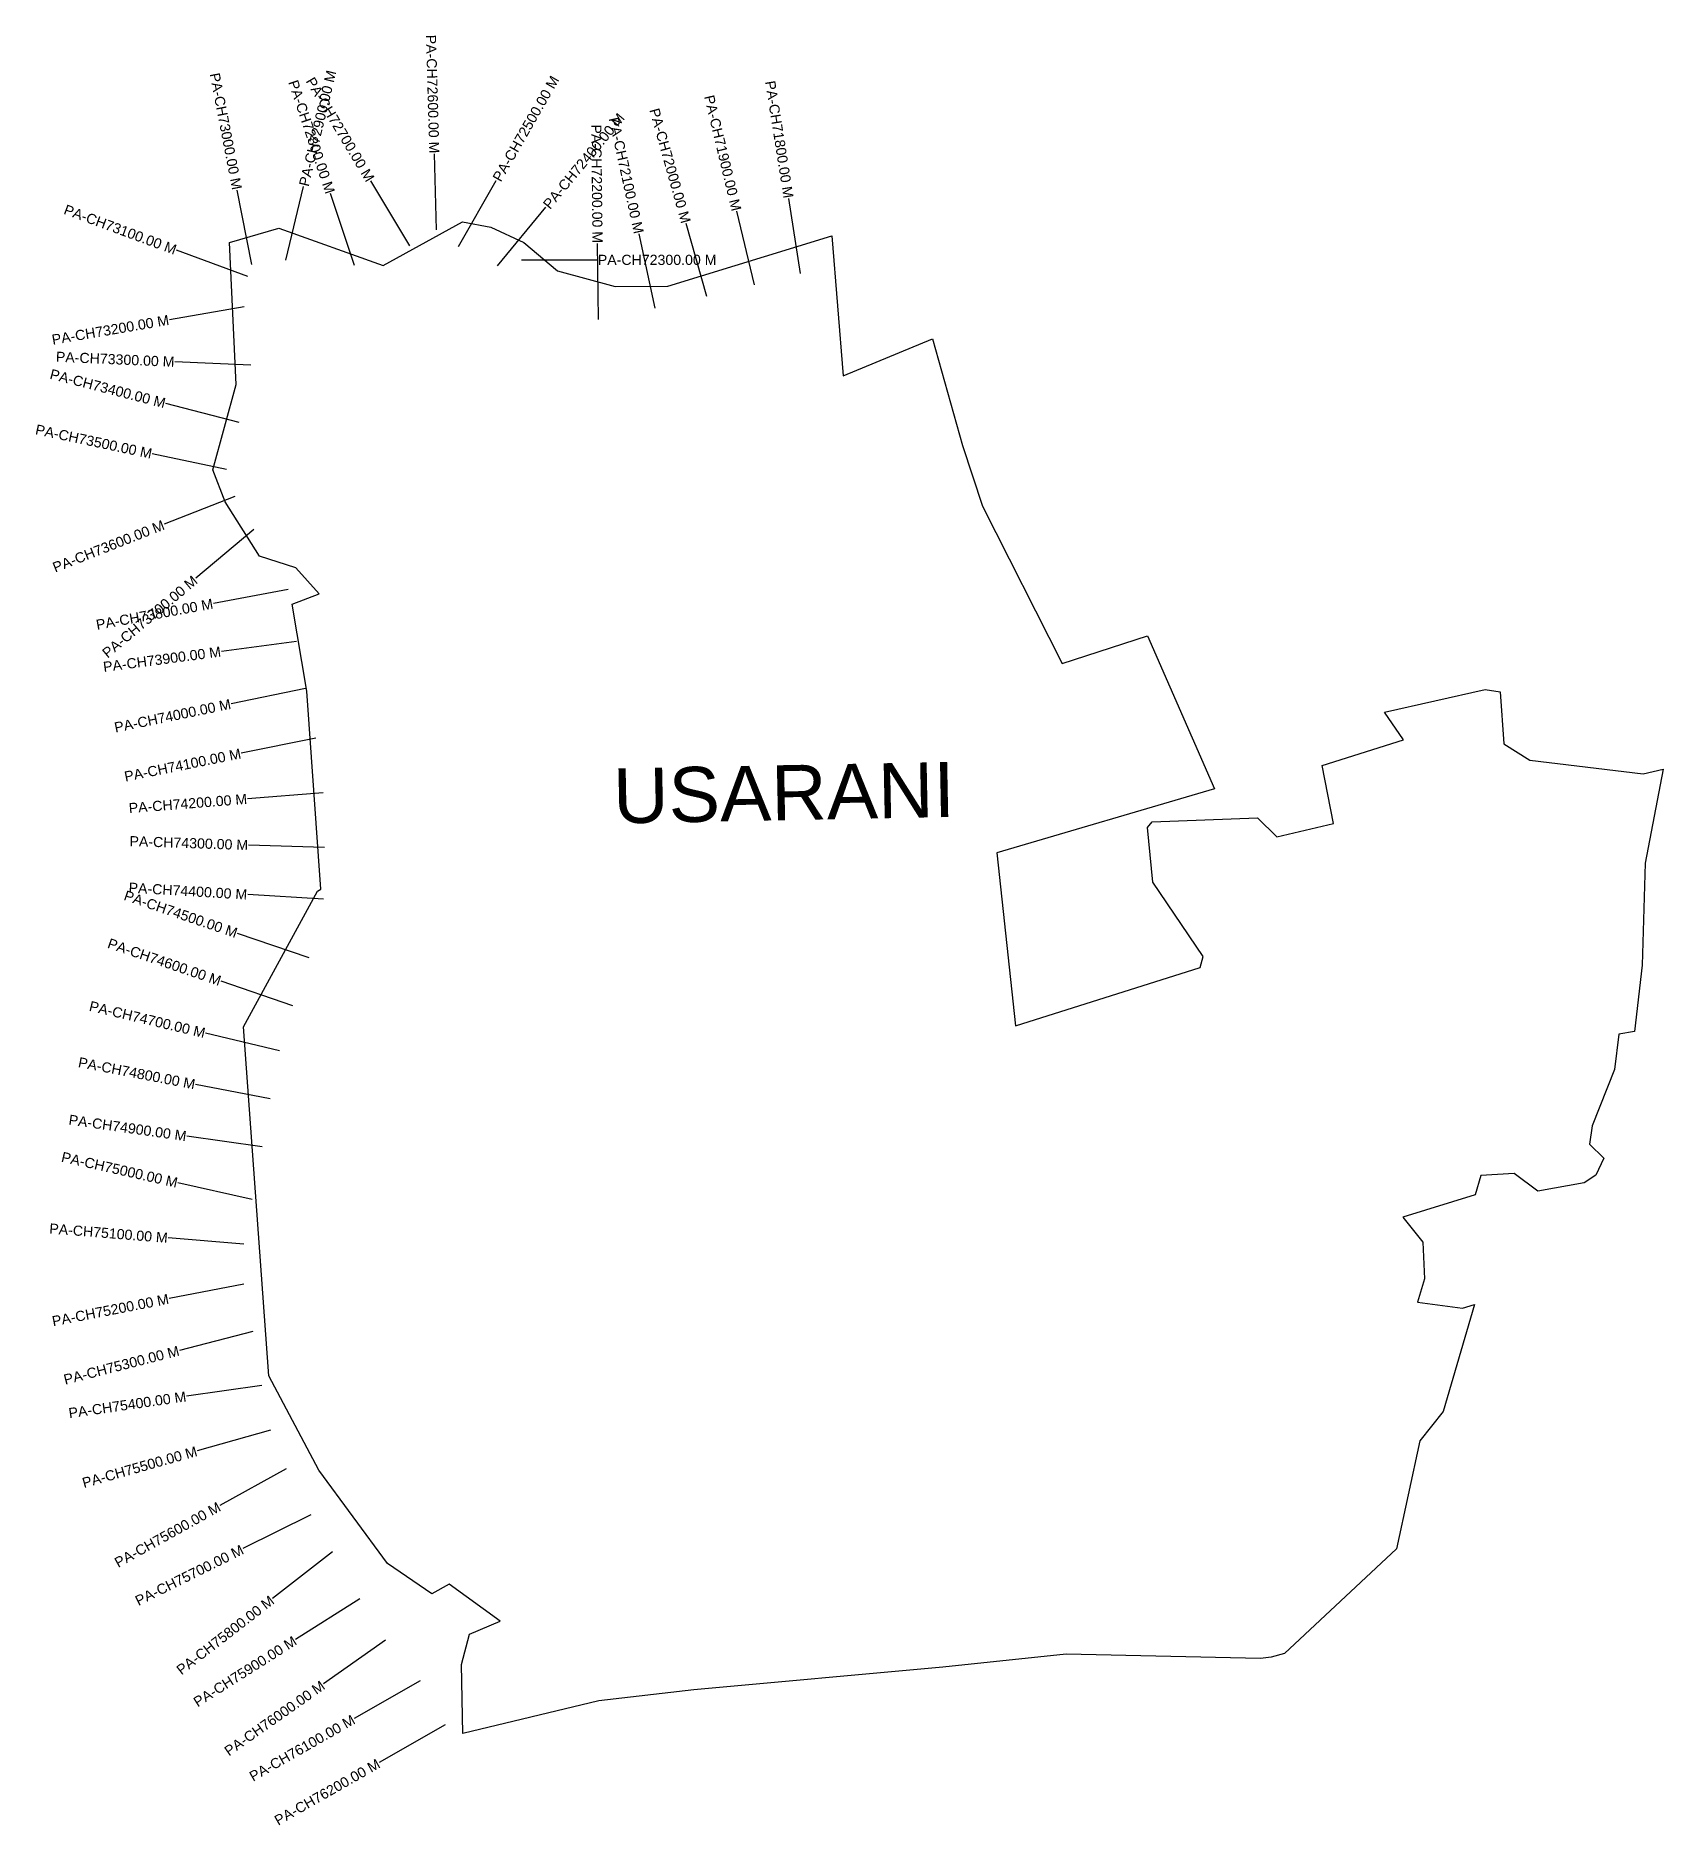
# Model space of a CAD drawing. Header units: metres. Extents: x 260068 to 263283, y 2164819 to 2168355.
import ezdxf
from ezdxf.enums import TextEntityAlignment as Align

# ---------------------------------------------------------------- set-up
doc = ezdxf.new("R2010")
doc.units = ezdxf.units.M
for name, color, linetype in [('CS', 134, 'Continuous'), ('CSMark', 6, 'Continuous'), ('village', 3, 'Continuous'), ('VILLAGE NAME', 250, 'Continuous')]:
    doc.layers.add(name, color=color, linetype=linetype)
doc.styles.add('DynamicDimensions', font='arial.ttf')
doc.styles.get("Standard").update_dxf_attribs({"font": 'simplex.shx'})

msp = doc.modelspace()

# ---------------------------------------------------------------- linework, layer by layer
at = {"layer": 'CS'}
for p, q in [((260859.6, 2167972), (260855.4, 2168121.9)), ((260806.9, 2167939.9), (260729.9, 2168068.6)), ((260903.1, 2167938.8), (260977.5, 2168069.1)), ((260494.6, 2167903.3), (260466, 2168050.5)), ((260561.8, 2167911.7), (260596.9, 2168057.5)), ((260697.7, 2167901), (260650.3, 2168043.3)), ((261579, 2167885.5), (261555.5, 2168033.7)), ((260980, 2167900.9), (261075.5, 2168016.6)), ((261487.8, 2167862.8), (261452.8, 2168008.6)), ((261291.9, 2167817.3), (261259.8, 2167963.8)), ((261393.5, 2167840.2), (261353.1, 2167984.6)), ((260486.5, 2167879.4), (260345.8, 2167931.4)), ((261179.5, 2167794.6), (261177.8, 2167944.6)), ((261027.3, 2167912.5), (261177.3, 2167912.5)), ((260479.8, 2167819.4), (260331.9, 2167794.2)), ((260492.7, 2167704.3), (260342.9, 2167710.9)), ((260469.9, 2167591.3), (260324.7, 2167628.7)), ((260444.8, 2167497.9), (260298.1, 2167529)), ((260461.2, 2167444.8), (260321.6, 2167389.9)), ((260498.9, 2167379.4), (260383.9, 2167283.2)), ((260566.4, 2167260.8), (260418.8, 2167233.6)), ((260583.2, 2167158.4), (260434.5, 2167138.7)), ((260601, 2167065.4), (260454, 2167035.3)), ((260620.9, 2166967.1), (260473.9, 2166937.5)), ((260635.8, 2166859.3), (260486.3, 2166847.5)), ((260638.3, 2166751.1), (260488.4, 2166756.1)), ((260636.2, 2166649.2), (260486.5, 2166658.1)), ((260608.2, 2166532.9), (260466.2, 2166581.4)), ((260575.8, 2166438.3), (260433.9, 2166486.8)), ((260549.2, 2166349.4), (260403.3, 2166384.1)), ((260530.8, 2166254.4), (260383.5, 2166282.8)), ((260514.9, 2166159.5), (260366.4, 2166180.5)), ((260495.1, 2166055.3), (260348.8, 2166088.4)), ((260479, 2165967.5), (260329.5, 2165979.6)), ((260478.6, 2165888.3), (260331.4, 2165859.7)), ((260497, 2165794.6), (260351.7, 2165757.4)), ((260514.4, 2165688.1), (260365.9, 2165666.7)), ((260531.3, 2165599.7), (260386.9, 2165558.9)), ((260562.7, 2165523.5), (260431.6, 2165450.6)), ((260611.6, 2165432.3), (260477.2, 2165365.7)), ((260654.2, 2165359), (260535.7, 2165267.2)), ((260707.9, 2165266.5), (260581.2, 2165186.2)), ((260759, 2165184.9), (260636.3, 2165098.5)), ((260827.2, 2165104.4), (260696.9, 2165030.1)), ((260876.7, 2165017.5), (260746.4, 2164943.2))]:
    msp.add_line(p, q, dxfattribs=at)
at = {"layer": 'village', "color": 3, "true_color": 0x00ff00}
msp.add_polyline3d([(262003.5, 2166398.9, 0), (262368.2, 2166514.2, 0), (262374.4, 2166535.5, 0), (262274.6, 2166682.6, 0), (262264.4, 2166790.6, 0), (262273.6, 2166801.9, 0), (262481.8, 2166810, 0), (262520, 2166772, 0), (262631.9, 2166798.8, 0), (262609.7, 2166913.3, 0), (262770.1, 2166963.9, 0), (262732.6, 2167018.5, 0), (262931.7, 2167063.5, 0), (262961.2, 2167058.9, 0), (262968.6, 2166955.8, 0), (263019.8, 2166924.1, 0), (263243.9, 2166896.5, 0), (263283.2, 2166906.1, 0), (263247.7, 2166720, 0), (263241.8, 2166518.5, 0), (263226.2, 2166387.8, 0), (263195.6, 2166382.6, 0), (263186.7, 2166312.4, 0), (263143, 2166201.3, 0), (263137.4, 2166164.8, 0), (263166.1, 2166137, 0), (263149.8, 2166104, 0), (263127.1, 2166088.5, 0), (263035.8, 2166072.1, 0), (262988.9, 2166107.1, 0), (262923.2, 2166103.3, 0), (262911.5, 2166064.8, 0), (262769.1, 2166020.7, 0), (262808.5, 2165971.3, 0), (262811.7, 2165898.6, 0), (262797.8, 2165852.8, 0), (262886.8, 2165840.9, 0), (262910.4, 2165847.9, 0), (262848.5, 2165636.7, 0), (262802.5, 2165578.8, 0), (262756.6, 2165365.2, 0), (262535.1, 2165158.2, 0), (262508.8, 2165151.3, 0), (262487.4, 2165148.3, 0), (262103.8, 2165157.2, 0), (261860.1, 2165131.1, 0), (261367.7, 2165086.8, 0), (261180.1, 2165064.9, 0), (260911.8, 2165000.3, 0), (260909.2, 2165136.5, 0), (260925, 2165196.9, 0), (260985.1, 2165222.4, 0), (260884.8, 2165295.4, 0), (260850.5, 2165276, 0), (260762.6, 2165336.1, 0), (260626.9, 2165520.9, 0), (260528.3, 2165707.4, 0), (260478, 2166396.9, 0), (260624.7, 2166664.6, 0), (260630.9, 2166668.8, 0), (260603.3, 2167060.1, 0), (260574.3, 2167232.1, 0), (260627.6, 2167252.4, 0), (260581.6, 2167304.1, 0), (260509.9, 2167326.6, 0), (260441.9, 2167434.4, 0), (260417.5, 2167497.6, 0), (260463.6, 2167666, 0), (260450.4, 2167946.8, 0), (260548.2, 2167975, 0), (260754.3, 2167901.6, 0), (260911, 2167987.5, 0), (260966.7, 2167977.3, 0), (261032.3, 2167947, 0), (261098.5, 2167891.1, 0), (261212.3, 2167860, 0), (261316.6, 2167860.7, 0), (261640.4, 2167960.1, 0), (261663.2, 2167683.1, 0), (261839.8, 2167756.3, 0), (261898.7, 2167545.8, 0), (261938.2, 2167425.5, 0), (262095.7, 2167114.6, 0), (262264.1, 2167169.3, 0), (262396.7, 2166867, 0), (261966.6, 2166740.9, 0)], close=True, dxfattribs=at)

# ---------------------------------------------------------------- texts
at = {"layer": 'CSMark', "style": 'DynamicDimensions'}
for s, rotation, p in [('PA-CH72600.00 M', 271.6359, (260855.3, 2168122.9)), ('PA-CH73000.00 M', 280.9871, (260465.8, 2168051.5)), ('PA-CH72800.00 M', 288.4267, (260650, 2168044.3)), ('PA-CH72700.00 M', 300.8729, (260729.4, 2168069.5)), ('PA-CH71800.00 M', 278.9972, (261555.3, 2168034.7)), ('PA-CH72000.00 M', 285.6262, (261352.8, 2167985.6)), ('PA-CH71900.00 M', 283.482, (261452.6, 2168009.6)), ('PA-CH72200.00 M', 270.6504, (261177.8, 2167945.6)), ('PA-CH72100.00 M', 282.3479, (261259.6, 2167964.8)), ('PA-CH73100.00 M', 339.7153, (260344.8, 2167931.8)), ('PA-CH73200.00 M', 9.7088, (260330.9, 2167794)), ('PA-CH73300.00 M', 357.4882, (260341.9, 2167710.9)), ('PA-CH73400.00 M', 345.5673, (260323.7, 2167629)), ('PA-CH73500.00 M', 348.0187, (260297.1, 2167529.2)), ('PA-CH73600.00 M', 21.4859, (260320.7, 2167389.5)), ('PA-CH73700.00 M', 39.927, (260383.1, 2167282.5)), ('PA-CH73800.00 M', 10.4252, (260417.8, 2167233.4)), ('PA-CH73900.00 M', 7.5364, (260433.5, 2167138.6)), ('PA-CH74000.00 M', 11.5938, (260453, 2167035.1)), ('PA-CH74100.00 M', 11.3915, (260472.9, 2166937.3)), ('PA-CH74200.00 M', 4.527, (260485.3, 2166847.4)), ('PA-CH74300.00 M', 358.0899, (260487.4, 2166756.1)), ('PA-CH74500.00 M', 341.1306, (260465.3, 2166581.7)), ('PA-CH74400.00 M', 356.6035, (260485.5, 2166658.2)), ('PA-CH74600.00 M', 341.1336, (260433, 2166487.1)), ('PA-CH74700.00 M', 346.6336, (260402.3, 2166384.3)), ('PA-CH74800.00 M', 349.0991, (260382.5, 2166283)), ('PA-CH74900.00 M', 351.9276, (260365.4, 2166180.7)), ('PA-CH75000.00 M', 347.2578, (260347.8, 2166088.6)), ('PA-CH75100.00 M', 355.3872, (260328.5, 2165979.7)), ('PA-CH75200.00 M', 11.0179, (260330.4, 2165859.5)), ('PA-CH75300.00 M', 14.3283, (260350.7, 2165757.2)), ('PA-CH75400.00 M', 8.185, (260364.9, 2165666.6)), ('PA-CH75500.00 M', 15.7739, (260385.9, 2165558.7)), ('PA-CH75600.00 M', 29.0616, (260430.7, 2165450.1)), ('PA-CH75700.00 M', 26.373, (260476.3, 2165365.2)), ('PA-CH75800.00 M', 37.7811, (260534.9, 2165266.5)), ('PA-CH75900.00 M', 32.3439, (260580.3, 2165185.7)), ('PA-CH76000.00 M', 35.1407, (260635.5, 2165097.9)), ('PA-CH76100.00 M', 29.6726, (260696, 2165029.6)), ('PA-CH76200.00 M', 29.6726, (260745.5, 2164942.7))]:
    msp.add_text(s, height=20, rotation=rotation, dxfattribs=at).set_placement(p, align=Align.MIDDLE_RIGHT)
for s, rotation, p in [('PA-CH72900.00 M', 76.4371, (260597.2, 2168058.5)), ('PA-CH72500.00 M', 60.267, (260978, 2168070)), ('PA-CH72400.00 M', 50.4701, (261076.1, 2168017.3))]:
    msp.add_text(s, height=20, rotation=rotation, dxfattribs=at).set_placement(p, align=Align.MIDDLE_LEFT)
msp.add_text('PA-CH72300.00 M', height=20, dxfattribs=at).set_placement((261178.3, 2167912.5), align=Align.MIDDLE_LEFT)
at = {"layer": 'VILLAGE NAME', "insert": (261207.4, 2166907.4), "char_height": 108.748, "attachment_point": 1, "rotation": 1.1028}
msp.add_mtext_dynamic_manual_height_columns('{\\fArial|b0|i0|c0|p34;USARANI}', width=726.929, gutter_width=543.7, heights=[0], dxfattribs=at)

doc.saveas('drawing.dxf')
